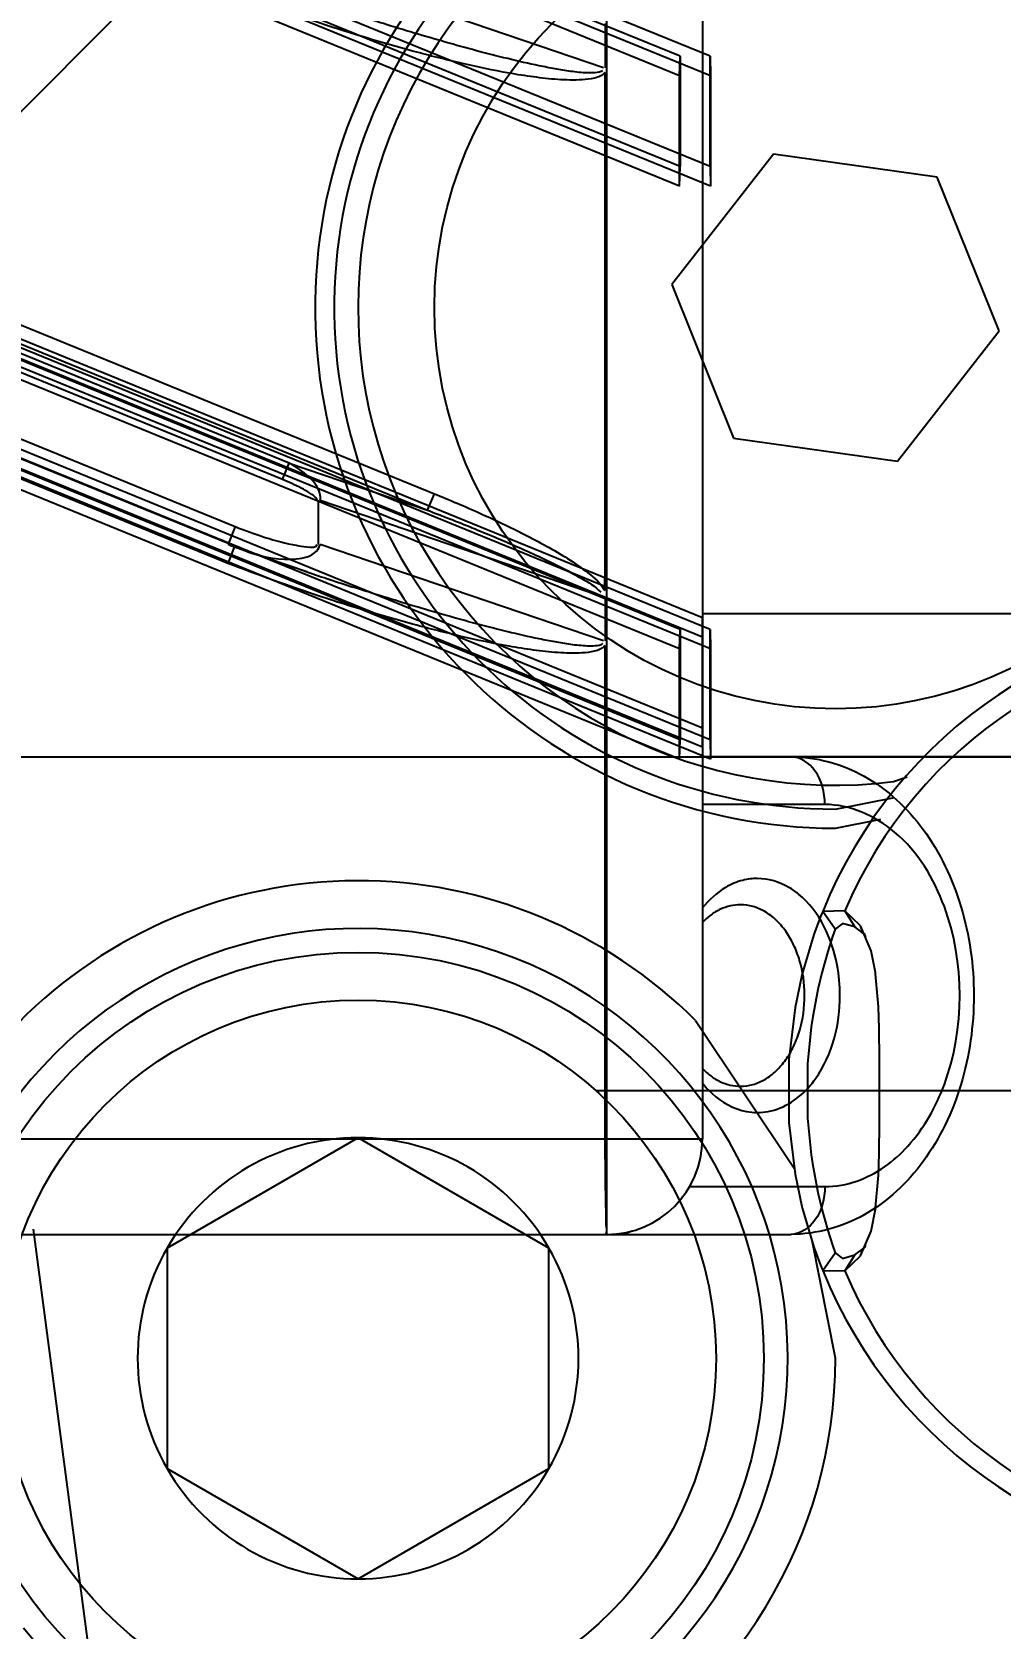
# Model space of a CAD drawing. Header units: millimetres. Extents: x -97344 to -49824, y -57049 to -40247.
# Drawn here: x -69785.08 to -69774.94, y -49620.22 to -49603.51 of the extents above; entities that cross this region are included whole.
import ezdxf

# ---------------------------------------------------------------- set-up
doc = ezdxf.new("R2010")
doc.units = ezdxf.units.MM
doc.header["$LTSCALE"] = 200
doc.header["$PDSIZE"] = -1
doc.linetypes.add('DOT_CENTER', pattern=[14, 12, -1, 0, -1])
for name, color, linetype in [('03___PRT_ALL_CURVES', 7, 'Continuous'), ('1', 7, 'Continuous'), ('2', 7, 'Continuous'), ('DIM', 3, 'Continuous'), ('LAY0001', 7, 'Continuous'), ('LAY0002', 7, 'Continuous')]:
    doc.layers.add(name, color=color, linetype=linetype)
doc.styles.add('TSSD_Dimension', font='tssdeng.shx', dxfattribs={"width": 0.7, "bigfont": 'hztxt.shx'})
doc.dimstyles.new('TSSD_20_20', dxfattribs={"dimtxt": 60, "dimasz": 20, "dimexe": 20, "dimexo": 50, "dimgap": 20, "dimtad": 1, "dimdec": 0, "dimzin": 0, "dimdsep": 46, "dimtxsty": 'TSSD_Dimension', "dimblk": 'ARCHTICK', "dimcen": 0, "dimdle": 20, "dimclrt": 7, "dimadec": 0, "dimazin": 0, "dimtfac": 1, "dimtdec": 0, "dimtix": 1, "dimtmove": 2, "dimatfit": 3, "dimfxl": 1, "dimtolj": 1, "dimtzin": 0, "dimarcsym": 0})

# ---------------------------------------------------------------- blocks, each defined once
blk = doc.blocks.new('23-D1024-A_DV_LOCATION_PIN_Absen-PL__338', base_point=(431.261, -3.18))
at = {"color": 7, "linetype": 'Continuous'}
for p, q in [((431.617, 3.699), (431.595, 3.644)), ((431.847, 3.704), (431.617, 3.699)), ((432.013, 3.547), (431.847, 3.704)), ((440.653, 3.704), (440.487, 3.547)), ((440.883, 3.699), (440.653, 3.704)), ((440.975, 3.457), (440.883, 3.699)), ((431.595, 3.644), (431.525, 3.457)), ((431.747, 3.513), (431.72, 3.436)), ((431.821, 3.569), (431.747, 3.513)), ((431.834, 3.57), (431.821, 3.569)), ((431.952, 3.537), (431.834, 3.57)), ((432.049, 3.464), (431.952, 3.537)), ((432.124, 3.287), (432.013, 3.547)), ((432.039, 3.479), (432.013, 3.547)), ((440.487, 3.547), (440.441, 3.466)), ((440.548, 3.537), (440.451, 3.464)), ((440.487, 3.547), (440.461, 3.479)), ((440.666, 3.57), (440.548, 3.537)), ((440.679, 3.569), (440.666, 3.57)), ((440.753, 3.513), (440.679, 3.569)), ((440.78, 3.436), (440.753, 3.513)), ((431.525, 3.457), (431.403, 3.045)), ((431.72, 3.436), (431.671, 3.28)), ((432.069, 3.433), (432.039, 3.479)), ((432.065, 3.452), (432.049, 3.464)), ((440.441, 3.466), (440.376, 3.287)), ((440.461, 3.479), (440.431, 3.433)), ((440.451, 3.464), (440.436, 3.453)), ((440.829, 3.28), (440.78, 3.436)), ((441.097, 3.045), (440.975, 3.457)), ((431.671, 3.28), (431.609, 3.057)), ((432.169, 3.06), (432.124, 3.287)), ((440.376, 3.287), (440.331, 3.06)), ((440.891, 3.057), (440.829, 3.28)), ((431.399, 3.03), (431.327, 2.692)), ((431.403, 3.045), (431.399, 3.03)), ((431.609, 3.057), (431.571, 2.897)), ((432.171, 3.044), (432.169, 3.06)), ((432.201, 2.701), (432.171, 3.044)), ((440.329, 3.044), (440.299, 2.701)), ((440.331, 3.06), (440.329, 3.044)), ((440.929, 2.897), (440.891, 3.057)), ((441.101, 3.03), (441.097, 3.045)), ((441.164, 2.741), (441.101, 3.03)), ((431.567, 2.883), (431.51, 2.579)), ((431.571, 2.897), (431.567, 2.883)), ((440.933, 2.883), (440.929, 2.897)), ((440.99, 2.579), (440.933, 2.883)), ((431.327, 2.692), (431.261, 2.149)), ((432.209, 2.473), (432.201, 2.701)), ((440.299, 2.701), (440.294, 2.584)), ((441.173, 2.692), (441.164, 2.741)), ((441.239, 2.149), (441.173, 2.692)), ((431.51, 2.579), (431.497, 2.489)), ((440.294, 2.584), (440.291, 2.473)), ((441.003, 2.489), (440.99, 2.579)), ((431.497, 2.489), (431.458, 2.104)), ((432.213, 2.152), (432.209, 2.473)), ((440.291, 2.473), (440.287, 2.152)), ((441.042, 2.104), (441.003, 2.489)), ((431.261, 2.149), (431.261, 1.49)), ((431.458, 2.104), (431.458, 1.535)), ((432.213, 1.488), (432.213, 2.152)), ((440.287, 2.152), (440.287, 1.488)), ((441.042, 1.535), (441.042, 2.104)), ((441.25, 1.82), (441.239, 2.149)), ((441.239, 1.49), (441.25, 1.82)), ((431.458, 1.535), (431.497, 1.15)), ((441.003, 1.15), (441.042, 1.535)), ((431.261, 1.49), (431.327, 0.948)), ((432.209, 1.166), (432.213, 1.488)), ((440.287, 1.488), (440.291, 1.166)), ((441.173, 0.948), (441.239, 1.49)), ((431.497, 1.15), (431.51, 1.06)), ((431.51, 1.06), (431.567, 0.756)), ((432.201, 0.938), (432.209, 1.166)), ((440.291, 1.166), (440.294, 1.055)), ((440.294, 1.055), (440.299, 0.938)), ((440.933, 0.756), (440.99, 1.06)), ((440.99, 1.06), (441.003, 1.15)), ((431.327, 0.948), (431.399, 0.61)), ((432.171, 0.595), (432.201, 0.938)), ((440.299, 0.938), (440.329, 0.595)), ((441.101, 0.61), (441.164, 0.898)), ((441.164, 0.898), (441.173, 0.948)), ((431.567, 0.756), (431.571, 0.742)), ((431.571, 0.742), (431.609, 0.583)), ((440.891, 0.583), (440.929, 0.742)), ((440.929, 0.742), (440.933, 0.756)), ((431.399, 0.61), (431.403, 0.594)), ((431.403, 0.594), (431.525, 0.183)), ((431.609, 0.583), (431.671, 0.359)), ((432.124, 0.353), (432.169, 0.58)), ((432.169, 0.58), (432.171, 0.595)), ((440.329, 0.595), (440.331, 0.58)), ((440.331, 0.58), (440.376, 0.353)), ((440.829, 0.359), (440.891, 0.583)), ((440.975, 0.183), (441.097, 0.594)), ((441.097, 0.594), (441.101, 0.61)), ((431.671, 0.359), (431.72, 0.203)), ((432.013, 0.092), (432.124, 0.353)), ((440.376, 0.353), (440.441, 0.173)), ((440.78, 0.203), (440.829, 0.359)), ((431.525, 0.183), (431.595, -0.005)), ((431.72, 0.203), (431.747, 0.126)), ((431.952, 0.102), (432.049, 0.175)), ((432.039, 0.16), (432.069, 0.206)), ((432.049, 0.175), (432.065, 0.187)), ((440.431, 0.206), (440.461, 0.16)), ((440.436, 0.187), (440.451, 0.175)), ((440.441, 0.173), (440.487, 0.092)), ((440.451, 0.175), (440.548, 0.102)), ((440.753, 0.126), (440.78, 0.203)), ((440.883, -0.06), (440.975, 0.183)), ((431.747, 0.126), (431.821, 0.07)), ((431.821, 0.07), (431.834, 0.07)), ((431.834, 0.07), (431.952, 0.102)), ((431.847, -0.064), (432.013, 0.092)), ((432.013, 0.092), (432.039, 0.16)), ((440.461, 0.16), (440.487, 0.092)), ((440.487, 0.092), (440.653, -0.064)), ((440.548, 0.102), (440.666, 0.07)), ((440.666, 0.07), (440.679, 0.07)), ((440.679, 0.07), (440.753, 0.126)), ((431.595, -0.005), (431.617, -0.06)), ((431.617, -0.06), (431.847, -0.064)), ((440.653, -0.064), (440.883, -0.06))]:
    blk.add_line(p, q, dxfattribs=at)
at = {"color": 140, "linetype": 'Continuous'}
for p, q in [((431.747, 3.513), (431.617, 3.699)), ((431.847, 3.704), (431.952, 3.537)), ((440.548, 3.537), (440.653, 3.704)), ((440.883, 3.699), (440.753, 3.513)), ((431.617, -0.06), (431.747, 0.126)), ((431.952, 0.102), (431.847, -0.064)), ((440.653, -0.064), (440.548, 0.102)), ((440.753, 0.126), (440.883, -0.06))]:
    blk.add_line(p, q, dxfattribs=at)
for radius in [2.276, 1.382]:
    blk.add_circle((436.25, 1.82), radius, dxfattribs=at)
at = {"color": 7, "linetype": 'Continuous'}
for start, end in [(22.0771, 157.9229), (202.0771, 337.9229)]:
    blk.add_arc((436.25, 1.82), 5, start, end, dxfattribs=at)
at = {"color": 140, "linetype": 'Continuous'}
for start, end in [(23.1678, 156.8322), (203.1678, 336.8322)]:
    blk.add_arc((436.25, 1.82), 4.789, start, end, dxfattribs=at)
at = {"layer": '1', "color": 1, "linetype": 'DOT_CENTER'}
for p, q in [((436.25, 8.82), (436.25, -5.18)), ((443.25, 1.82), (429.25, 1.82))]:
    blk.add_line(p, q, dxfattribs=at)
blk = doc.blocks.new('PH_23_COMPONENTS_BASESTAND-0_5m_Absen-PL__347', base_point=(431.261, -23.18))
blk.add_blockref('23-D1024-A_DV_LOCATION_PIN_Absen-PL__338', (431.261, -3.18))
blk = doc.blocks.new('23-D1020-B_EXTRUSION-MAIN-BODY_BASESTAND-0_5m_Absen-PL__363', base_point=(418.75, -61.98))
at = {"color": 7, "linetype": 'Continuous'}
for p, q in [((422.428, 11.283), (428.964, 17.82)), ((431.75, 4.77), (432.369, 4.893)), ((431.75, 4.57), (432.225, 4.664)), ((431.319, 1.008), (430.286, 2.555)), ((431.75, -0.98), (431.505, 0.252))]:
    blk.add_line(p, q, dxfattribs=at)
for centre, radius, start, end in [((431.75, 10.02), 5.45, 94.2915, 270), ((431.75, 10.02), 5.25, 94.2915, 270), ((431.75, 10.02), 5.25, 18.7182, 94.2915), ((426.75, -0.98), 5, 45.0001, 135.3483), ((426.75, -0.98), 4.5, 218.8518, 151.1482), ((426.75, -0.98), 5, 234.6517, 360)]:
    blk.add_arc(centre, radius, start, end, dxfattribs=at)
blk = doc.blocks.new('CHEESE-HEAD-HEXAGON-SOCKET-BOLT_ISO-7379_M5-6_5x10_A2-70_STAINLESS-STEEL_2__365', base_point=(426.75, 5.02))
at = {"color": 7, "linetype": 'Continuous'}
for p, q in [((431.101, 11.626), (430.035, 10.261)), ((432.817, 11.384), (431.101, 11.626)), ((433.465, 9.778), (432.817, 11.384)), ((430.035, 10.261), (430.683, 8.655)), ((432.399, 8.414), (433.465, 9.778)), ((430.683, 8.655), (432.399, 8.414)), ((435.69, 6.941), (435.394, 6.686)), ((432.502, 5.104), (432.359, 5.057))]:
    blk.add_line(p, q, dxfattribs=at)
at = {"color": 140, "linetype": 'Continuous'}
blk.add_circle((431.75, 10.02), 4.2, dxfattribs=at)
at = {"color": 7, "linetype": 'Continuous'}
for start, end in [(74.4931, 276.9929), (321.993, 74.4931)]:
    blk.add_arc((431.75, 10.02), 5, start, end, dxfattribs=at)
blk = doc.blocks.new('CAP-SCREW-CYLINDRICAL-HEAD_DIN-912_M5x16_DIN-912_A2-70_STAINLESS-STEEL_4__366', base_point=(422.5, -5.23))
at = {"color": 7, "linetype": 'Continuous'}
for p, q in [((426.75, 1.329), (424.75, 0.174)), ((428.75, 0.174), (426.75, 1.329)), ((424.75, 0.174), (424.75, -2.135)), ((428.75, -2.135), (428.75, 0.174)), ((424.75, -2.135), (426.75, -3.29)), ((426.75, -3.29), (428.75, -2.135))]:
    blk.add_line(p, q, dxfattribs=at)
blk.add_circle((426.75, -0.98), 4.25, dxfattribs=at)
at = {"color": 140, "linetype": 'Continuous'}
blk.add_circle((426.75, -0.98), 3.75, dxfattribs=at)
at = {"color": 7, "linetype": 'Continuous'}
for start, end in [(90, 150), (30, 90), (150, 210), (330, 30), (210, 270), (270, 330)]:
    blk.add_arc((426.75, -0.98), 2.309, start, end, dxfattribs=at)
blk = doc.blocks.new('Top1', base_point=(668.75, -75.52))
for name, p in [('23-D1020-B_EXTRUSION-MAIN-BODY_BASESTAND-0_5m_Absen-PL__363', (418.75, -61.98)), ('CHEESE-HEAD-HEXAGON-SOCKET-BOLT_ISO-7379_M5-6_5x10_A2-70_STAINLESS-STEEL_2__365', (426.75, 5.02)), ('PH_23_COMPONENTS_BASESTAND-0_5m_Absen-PL__347', (431.261, -23.18)), ('CAP-SCREW-CYLINDRICAL-HEAD_DIN-912_M5x16_DIN-912_A2-70_STAINLESS-STEEL_4__366', (422.5, -5.23))]:
    blk.add_blockref(name, p)
blk = doc.blocks.new('*U1466')
blk.add_blockref('Top1', (0, -50.114))
blk = doc.blocks.new('*U1467')
at = {"layer": 'DIM', "color": 0, "linetype": 'ByBlock', "lineweight": -2, "transparency": 16777216}
blk.add_blockref('*U1466', (0, 0), dxfattribs=at)
blk = doc.blocks.new('2250')
at = {"color": 7, "linetype": 'Continuous'}
for p, q in [((-45576.174, -64432.34), (-45564.781, -64432.34)), ((-45580.818, -64456.724), (-45583.18, -64438.786))]:
    blk.add_line(p, q, dxfattribs=at)
at = {"layer": '03___PRT_ALL_CURVES', "color": 7, "linetype": 'Continuous'}
blk.add_line((-45577.174, -64438.84), (-45577.174, -64419.739), dxfattribs=at)
at = {"layer": '2', "color": 7, "linetype": 'Continuous'}
blk.add_line((-45565.498, -64433.84), (-45576.164, -64433.84), dxfattribs=at)
blk.add_arc((-45576.441, -64436.34), 1.337, 359.9893, 0.2318, dxfattribs=at)
for points, knots in [([(-45575.775, -64435.39), (-45575.811, -64435.39), (-45575.883, -64435.398), (-45575.988, -64435.434), (-45576.087, -64435.494), (-45576.146, -64435.546), (-45576.174, -64435.575)], [0, 0, 0, 0, 0.236962, 0.479681, 0.732928, 1, 1, 1, 1]), ([(-45575.104, -64436.334), (-45575.104, -64436.212), (-45575.129, -64436.031), (-45575.213, -64435.81), (-45575.296, -64435.666), (-45575.397, -64435.547), (-45575.514, -64435.458), (-45575.642, -64435.402), (-45575.731, -64435.39), (-45575.775, -64435.39)], [0, 0, 0, 0, 0.286824, 0.423939, 0.553908, 0.675699, 0.789428, 0.896577, 1, 1, 1, 1]), ([(-45575.776, -64437.29), (-45575.732, -64437.29), (-45575.641, -64437.277), (-45575.513, -64437.221), (-45575.396, -64437.131), (-45575.295, -64437.011), (-45575.212, -64436.867), (-45575.128, -64436.645), (-45575.104, -64436.462), (-45575.104, -64436.34)], [0, 0, 0, 0, 0.10337, 0.210481, 0.324205, 0.446024, 0.576041, 0.713202, 1, 1, 1, 1]), ([(-45576.174, -64437.104), (-45576.146, -64437.133), (-45576.087, -64437.186), (-45575.988, -64437.245), (-45575.884, -64437.281), (-45575.811, -64437.29), (-45575.776, -64437.29)], [0, 0, 0, 0, 0.267065, 0.520315, 0.763041, 1, 1, 1, 1])]:
    blk.add_open_spline(points, degree=3, knots=knots, dxfattribs=at)
at = {"layer": 'LAY0001', "color": 7, "linetype": 'Continuous'}
for p, q in [((-45576.174, -64419.739), (-45576.174, -64437.84)), ((-45577.211, -64426.627), (-45580.178, -64425.617)), ((-45577.194, -64426.165), (-45577.194, -64426.627)), ((-45577.195, -64426.676), (-45577.195, -64431.965)), ((-45587.674, -64427.538), (-45578.982, -64431.086)), ((-45587.744, -64427.711), (-45579.053, -64431.259)), ((-45580.501, -64430.766), (-45587.603, -64427.867)), ((-45580.572, -64430.939), (-45587.674, -64428.04)), ((-45587.597, -64428.764), (-45581.067, -64431.43)), ((-45581.14, -64431.609), (-45587.6, -64428.972)), ((-45581.213, -64431.789), (-45587.674, -64429.151)), ((-45580.572, -64430.939), (-45580.501, -64430.766)), ((-45580.501, -64430.766), (-45579.053, -64431.259)), ((-45579.053, -64431.259), (-45578.982, -64431.086)), ((-45580.195, -64431.617), (-45580.195, -64431.155)), ((-45580.178, -64431.155), (-45577.211, -64432.165)), ((-45581.067, -64431.43), (-45581.143, -64431.615)), ((-45581.14, -64431.609), (-45581.143, -64431.615)), ((-45577.211, -64432.627), (-45580.178, -64431.617)), ((-45581.144, -64431.816), (-45581.213, -64431.788)), ((-45581.074, -64431.636), (-45581.144, -64431.816)), ((-45580.316, -64431.904), (-45580.916, -64431.7)), ((-45577.194, -64432.165), (-45577.194, -64432.627)), ((-45577.195, -64432.676), (-45577.195, -64437.84)), ((-45574.892, -64434.34), (-45576.174, -64434.34)), ((-45590.974, -64437.84), (-45576.174, -64437.84)), ((-45576.309, -64438.34), (-45574.892, -64438.34)), ((-45589.974, -64438.84), (-45575.245, -64438.84))]:
    blk.add_line(p, q, dxfattribs=at)
blk.add_lwpolyline([(-45581.143, -64431.615), (-45581.113, -64431.627), (-45580.995, -64431.672), (-45580.916, -64431.7)], dxfattribs=at)
for centre, radius, start, end in [((-45569.836, -64401.079), 32.557, 249.8078, 251.2229), ((-45569.615, -64400.455), 33.22, 251.2086, 252.0794), ((-45583.684, -64431.998), 6.489, 359.0941, 0.293), ((-45575.598, -64436.946), 0.619, 259.4083, 269.959), ((-45575.599, -64436.946), 0.619, 270.0413, 280.5439), ((-45577.174, -64437.84), 1, 270, 0)]:
    blk.add_arc(centre, radius, start, end, dxfattribs=at)
for points, knots in [([(-45577.195, -64426.676), (-45577.22, -64426.71), (-45577.308, -64426.741), (-45577.474, -64426.76), (-45577.69, -64426.753), (-45577.944, -64426.725), (-45578.282, -64426.671), (-45578.7, -64426.583), (-45579.363, -64426.416), (-45580.181, -64426.169), (-45580.825, -64425.939), (-45581.144, -64425.816)], [0, 0, 0, 0, 0.030785, 0.062026, 0.124524, 0.187054, 0.249591, 0.374658, 0.499732, 0.749864, 1, 1, 1, 1]), ([(-45577.219, -64426.655), (-45577.239, -64426.674), (-45577.3, -64426.682), (-45577.41, -64426.682), (-45577.552, -64426.666), (-45577.718, -64426.639), (-45577.939, -64426.596), (-45578.214, -64426.533), (-45578.651, -64426.421), (-45579.192, -64426.266), (-45579.623, -64426.132), (-45579.837, -64426.063)], [0, 0, 0, 0, 0.031004, 0.06225, 0.124751, 0.187269, 0.249789, 0.374824, 0.499861, 0.749929, 1, 1, 1, 1]), ([(-45580.211, -64431.155), (-45580.211, -64431.137), (-45580.243, -64431.11), (-45580.298, -64431.07), (-45580.409, -64431.009), (-45580.506, -64430.966), (-45580.572, -64430.939)], [0, 0, 0, 0, 0.125322, 0.24925, 0.499648, 1, 1, 1, 1]), ([(-45580.178, -64431.155), (-45580.173, -64431.132), (-45580.18, -64431.035), (-45580.246, -64430.958), (-45580.297, -64430.91)], [0, 0, 0, 0, 0.25542, 1, 1, 1, 1]), ([(-45578.982, -64431.086), (-45578.822, -64431.151), (-45578.504, -64431.287), (-45578.036, -64431.508), (-45577.655, -64431.715), (-45577.372, -64431.909), (-45577.238, -64432.026), (-45577.195, -64432.101)], [0, 0, 0, 0, 0.250194, 0.500377, 0.750499, 0.875548, 1, 1, 1, 1]), ([(-45579.053, -64431.259), (-45578.896, -64431.319), (-45578.584, -64431.441), (-45578.12, -64431.636), (-45577.737, -64431.81), (-45577.444, -64431.969), (-45577.296, -64432.056), (-45577.239, -64432.117)], [0, 0, 0, 0, 0.250074, 0.500145, 0.750198, 0.875224, 1, 1, 1, 1]), ([(-45580.428, -64431.626), (-45580.392, -64431.633), (-45580.336, -64431.639), (-45580.211, -64431.653), (-45580.211, -64431.617)], [0, 0, 0, 0, 0.51035, 1, 1, 1, 1]), ([(-45580.428, -64431.769), (-45580.353, -64431.761), (-45580.239, -64431.736), (-45580.184, -64431.643), (-45580.178, -64431.617)], [0, 0, 0, 0, 0.741836, 1, 1, 1, 1]), ([(-45577.195, -64432.676), (-45577.22, -64432.71), (-45577.308, -64432.741), (-45577.474, -64432.76), (-45577.69, -64432.753), (-45577.944, -64432.725), (-45578.282, -64432.671), (-45578.7, -64432.583), (-45579.363, -64432.416), (-45580.181, -64432.169), (-45580.825, -64431.939), (-45581.144, -64431.816)], [0, 0, 0, 0, 0.030785, 0.062026, 0.124524, 0.187054, 0.249591, 0.374658, 0.499732, 0.749864, 1, 1, 1, 1]), ([(-45577.219, -64432.655), (-45577.239, -64432.674), (-45577.3, -64432.682), (-45577.41, -64432.682), (-45577.552, -64432.666), (-45577.718, -64432.639), (-45577.939, -64432.596), (-45578.214, -64432.533), (-45578.651, -64432.421), (-45579.192, -64432.266), (-45579.623, -64432.132), (-45579.837, -64432.063)], [0, 0, 0, 0, 0.031004, 0.06225, 0.124751, 0.187269, 0.249789, 0.374824, 0.499861, 0.749929, 1, 1, 1, 1]), ([(-45575.245, -64433.84), (-45574.981, -64433.84), (-45574.431, -64433.993), (-45573.804, -64434.589), (-45573.417, -64435.409), (-45573.287, -64436.34), (-45573.418, -64437.271), (-45573.805, -64438.09), (-45574.431, -64438.686), (-45574.981, -64438.84), (-45575.245, -64438.84)], [0, 0, 0, 0, 0.11448, 0.234598, 0.363847, 0.50006, 0.636256, 0.765462, 0.88554, 1, 1, 1, 1]), ([(-45574.892, -64434.34), (-45574.892, -64434.217), (-45574.938, -64433.988), (-45575.149, -64433.84), (-45575.245, -64433.84)], [0, 0, 0, 0, 0.559761, 1, 1, 1, 1]), ([(-45573.64, -64435.409), (-45573.749, -64435.116), (-45574.052, -64434.596), (-45574.63, -64434.34), (-45574.892, -64434.34)], [0, 0, 0, 0, 0.544331, 1, 1, 1, 1]), ([(-45575.166, -64435.279), (-45575.198, -64435.253), (-45575.325, -64435.162), (-45575.484, -64435.115), (-45575.599, -64435.115)], [0, 0, 0, 0, 0.264575, 1, 1, 1, 1]), ([(-45574.733, -64436.34), (-45574.733, -64436.233), (-45574.766, -64435.849), (-45574.947, -64435.457), (-45575.166, -64435.279)], [0, 0, 0, 0, 0.273407, 1, 1, 1, 1]), ([(-45575.166, -64437.401), (-45575.097, -64437.345), (-45574.834, -64437.052), (-45574.733, -64436.641), (-45574.733, -64436.34)], [0, 0, 0, 0, 0.226777, 1, 1, 1, 1]), ([(-45576.175, -64437.254), (-45576.144, -64437.294), (-45576.019, -64437.431), (-45575.845, -64437.529), (-45575.712, -64437.554)], [0, 0, 0, 0, 0.270707, 1, 1, 1, 1]), ([(-45574.556, -64438.282), (-45574.351, -64438.212), (-45573.957, -64437.922), (-45573.727, -64437.504), (-45573.64, -64437.27)], [0, 0, 0, 0, 0.463946, 1, 1, 1, 1]), ([(-45575.486, -64437.554), (-45575.4, -64437.538), (-45575.286, -64437.491), (-45575.19, -64437.42), (-45575.166, -64437.401)], [0, 0, 0, 0, 0.73827, 1, 1, 1, 1]), ([(-45577.195, -64437.84), (-45577.195, -64437.967), (-45577.194, -64438.152), (-45577.191, -64438.388), (-45577.189, -64438.539), (-45577.183, -64438.658), (-45577.188, -64438.757), (-45577.173, -64438.799), (-45577.187, -64438.84), (-45577.181, -64438.84)], [0, 0, 0, 0, 0.382151, 0.555632, 0.707148, 0.831468, 0.923678, 0.980561, 1, 1, 1, 1]), ([(-45574.892, -64438.34), (-45574.892, -64438.462), (-45574.938, -64438.691), (-45575.149, -64438.84), (-45575.245, -64438.84)], [0, 0, 0, 0, 0.559761, 1, 1, 1, 1])]:
    blk.add_open_spline(points, degree=3, knots=knots, dxfattribs=at)
for points in [[(-45580.297, -64430.91), (-45580.358, -64430.853), (-45580.428, -64430.806), (-45580.501, -64430.766)], [(-45581.067, -64431.43), (-45580.861, -64431.514), (-45580.647, -64431.585), (-45580.428, -64431.626)], [(-45580.916, -64431.7), (-45580.761, -64431.753), (-45580.592, -64431.786), (-45580.428, -64431.769)], [(-45575.751, -64435.134), (-45575.814, -64435.149), (-45575.875, -64435.175), (-45575.931, -64435.208)], [(-45575.599, -64435.115), (-45575.65, -64435.115), (-45575.701, -64435.121), (-45575.751, -64435.134)], [(-45575.931, -64435.208), (-45576.024, -64435.263), (-45576.107, -64435.34), (-45576.175, -64435.425)], [(-45573.64, -64437.27), (-45573.424, -64436.689), (-45573.424, -64435.991), (-45573.64, -64435.409)], [(-45574.892, -64438.34), (-45574.778, -64438.34), (-45574.663, -64438.319), (-45574.556, -64438.282)], [(-45576.915, -64438.806), (-45576.954, -64438.827), (-45576.998, -64438.84), (-45577.042, -64438.84)]]:
    blk.add_open_spline(points, degree=3, dxfattribs=at)
at = {"layer": 'LAY0002', "color": 7, "linetype": 'Continuous'}
for p, q in [((-45576.408, -64426.507), (-45587.71, -64421.893)), ((-45576.094, -64426.507), (-45587.397, -64421.893)), ((-45576.413, -64426.711), (-45587.715, -64422.097)), ((-45576.089, -64426.711), (-45587.391, -64422.097)), ((-45576.408, -64427.662), (-45587.71, -64423.047)), ((-45576.094, -64427.662), (-45587.397, -64423.047)), ((-45576.413, -64427.866), (-45587.715, -64423.251)), ((-45576.089, -64427.866), (-45587.391, -64423.251)), ((-45576.413, -64426.711), (-45576.408, -64426.507)), ((-45576.408, -64426.507), (-45576.408, -64427.662)), ((-45576.094, -64426.507), (-45576.089, -64426.711)), ((-45576.094, -64427.662), (-45576.094, -64426.507)), ((-45576.413, -64427.866), (-45576.413, -64426.711)), ((-45576.089, -64426.711), (-45576.089, -64427.866)), ((-45587.674, -64427.687), (-45576.174, -64432.382)), ((-45576.413, -64427.866), (-45576.408, -64427.662)), ((-45576.094, -64427.662), (-45576.089, -64427.866)), ((-45576.408, -64432.507), (-45587.71, -64427.893)), ((-45587.674, -64427.891), (-45576.174, -64432.586)), ((-45576.094, -64432.507), (-45587.397, -64427.893)), ((-45576.413, -64432.711), (-45587.715, -64428.097)), ((-45576.089, -64432.711), (-45587.391, -64428.097)), ((-45587.674, -64428.842), (-45576.174, -64433.536)), ((-45576.408, -64433.662), (-45587.71, -64429.047)), ((-45576.174, -64433.741), (-45587.674, -64429.046)), ((-45576.094, -64433.662), (-45587.397, -64429.047)), ((-45576.413, -64433.866), (-45587.715, -64429.251)), ((-45576.089, -64433.866), (-45587.391, -64429.251)), ((-45576.174, -64433.741), (-45576.174, -64432.382)), ((-45576.413, -64432.711), (-45576.408, -64432.507)), ((-45576.408, -64432.507), (-45576.408, -64433.662)), ((-45576.094, -64432.507), (-45576.089, -64432.711)), ((-45576.094, -64433.662), (-45576.094, -64432.507)), ((-45576.413, -64433.866), (-45576.413, -64432.711)), ((-45576.089, -64432.711), (-45576.089, -64433.866)), ((-45576.413, -64433.866), (-45576.408, -64433.662)), ((-45576.094, -64433.662), (-45576.089, -64433.866)), ((-45587.781, -64433.84), (-45569.781, -64433.84))]:
    blk.add_line(p, q, dxfattribs=at)
blk = doc.blocks.new('*U1488')
at = {"layer": 'DIM', "color": 3}
blk.add_blockref('2250', (45347.11, 64440.647), dxfattribs=at)
blk = doc.blocks.new('*U1489')
at = {"layer": 'DIM', "color": 0, "linetype": 'ByBlock', "lineweight": -2, "transparency": 16777216}
blk.add_blockref('*U1488', (0, 0), dxfattribs=at)
blk = doc.blocks.new('_ArchTick')
at = {"color": 0, "linetype": 'ByBlock', "const_width": 0.5}
blk.add_lwpolyline([(-0.70711, -0.70711), (0.70711, 0.70711)], dxfattribs=at)
blk = doc.blocks.new('*D1490')
at = {"layer": 'Defpoints', "color": 0, "transparency": 16777216}
for p in [(-70012.084, -49582.095), (-69774.572, -49582.095), (-69664.665, -50460.395)]:
    blk.add_point(p, dxfattribs=at)
at = {"layer": 'DIM', "color": 0, "lineweight": -2, "transparency": 16777216}
for p, q in [((-70012.084, -50480.395), (-70012.084, -49562.095)), ((-69824.572, -49582.095), (-70032.084, -49582.095)), ((-69714.665, -50460.395), (-70032.084, -50460.395))]:
    blk.add_line(p, q, dxfattribs=at)
at = {"layer": 'DIM', "color": 0, "lineweight": -2, "transparency": 16777216, "xscale": 20, "yscale": 20, "zscale": 20}
for p, rotation in [((-70012.084, -49582.095), 90), ((-70012.084, -50460.395), 270)]:
    blk.add_blockref('_ArchTick', p, dxfattribs=dict(at, rotation=rotation))
at = {"layer": 'DIM', "color": 7, "transparency": 16777216, "insert": (-70062.084, -50021.245), "char_height": 60, "attachment_point": 5, "rotation": 90, "style": 'TSSD_Dimension'}
blk.add_mtext('\\A1;878', dxfattribs=at)

msp = doc.modelspace()

# ---------------------------------------------------------------- block references
at = {"layer": 'DIM', "color": 3}
for name, p in [('*U1467', (-69539.665, -49641.82)), ('*U1489', (-69548.994, -49617.903))]:
    msp.add_blockref(name, p, dxfattribs=at)

# ---------------------------------------------------------------- dimensions: what is measured, and where the dimension line sits
at = {"layer": 'DIM'}
dim = msp.add_linear_dim(base=(-70012.084, -49582.095), p1=(-69664.665, -50460.395), p2=(-69774.572, -49582.095), angle=90, dimstyle='TSSD_20_20', dxfattribs=at)
dim.commit()
dim.dimension.update_dxf_attribs({"geometry": '*D1490', "text_midpoint": (-70062.084, -50021.245)})

doc.saveas('drawing.dxf')
